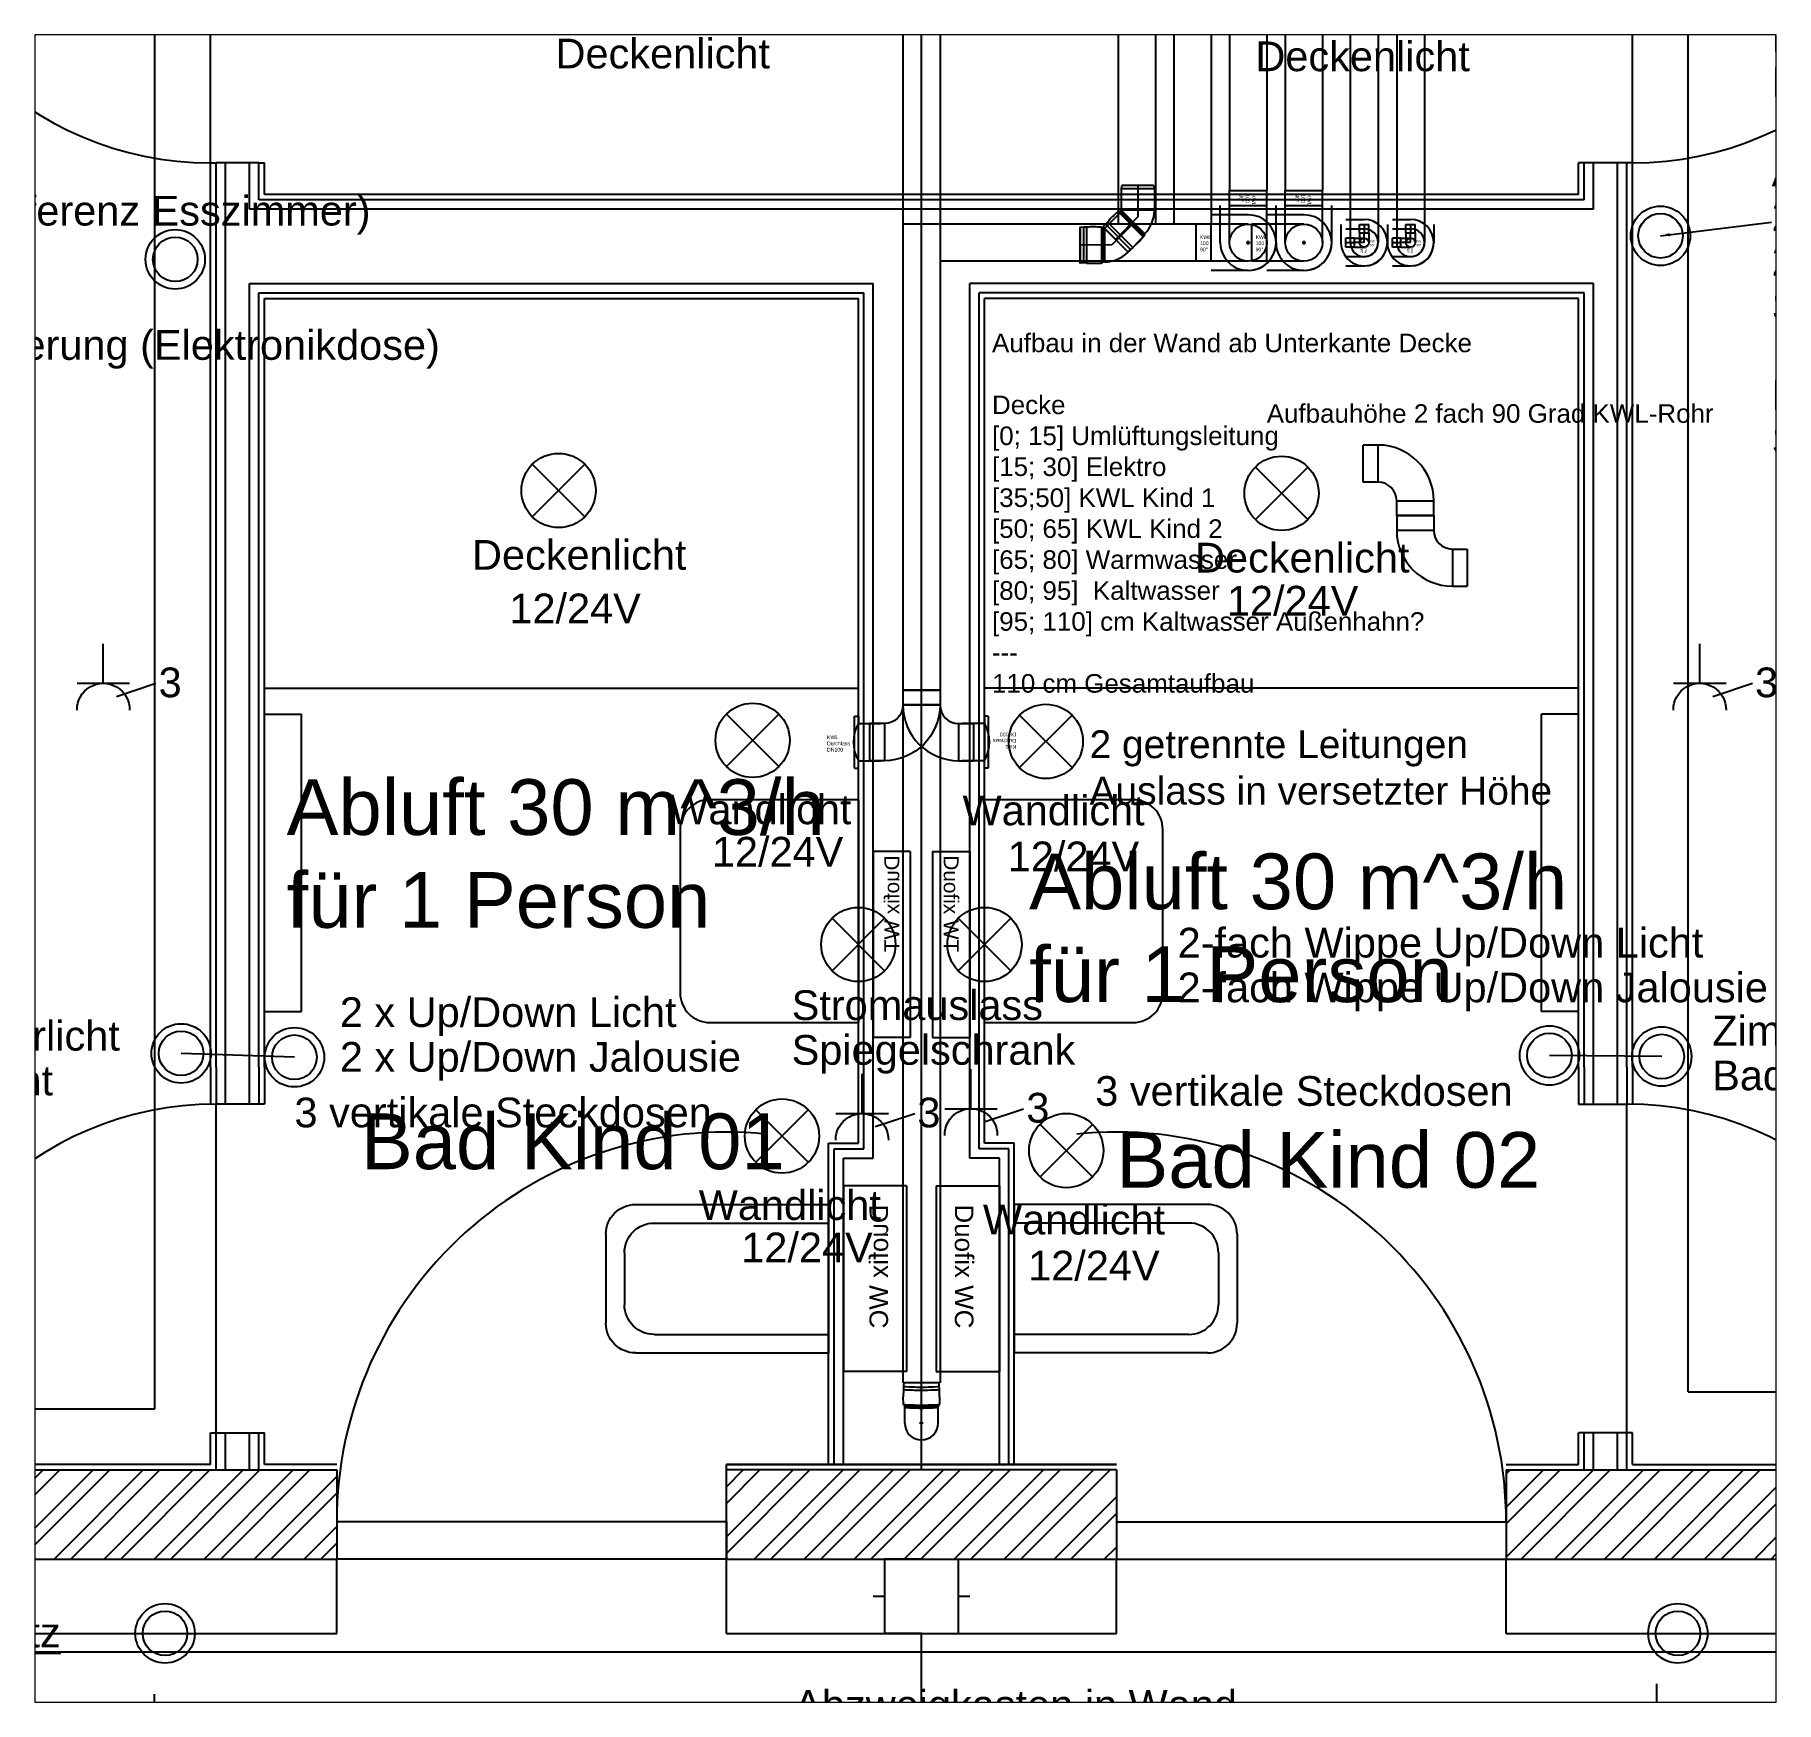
# Paper-space layout 'Ausdruck - Detail Kinderbäder' of a CAD drawing. Extents: x 75 to 231, y 28 to 177.
# The model-space entities are those that its viewports show. They can reach past a viewport. Long polylines and large blocks are cut down to what shows.
import ezdxf

# ---------------------------------------------------------------- set-up
doc = ezdxf.new("R2010")
doc.units = 0
doc.header["$LTSCALE"] = 2
for name, pattern in [('CENTER', [50.8, 31.75, -6.35, 6.35, -6.35]), ('CENTERX2', [101.6, 63.5, -12.7, 12.7, -12.7]), ('PHANTOM', [63.5, 31.75, -6.35, 6.35, -6.35, 6.35, -6.35]), ('PHL_THICK', [0])]:
    doc.linetypes.add(name, pattern=pattern)
doc.layers.get('0').update_dxf_attribs({"lineweight": 25})
for name, color, linetype, lineweight in [('Hilfslinien', 7, 'Continuous', 25), ('Information', 7, 'Continuous', 25), ('Konstruktionslinien', 4, 'Continuous', 25), ('Rohbau ... Fassdendämmung', 6, 'Continuous', 25), ('TGA ... Dämmung', 6, 'Continuous', 25), ('TGA ... Elektroinstallation', 30, 'PHANTOM', 25), ('TGA ... Elektroinstallation ... Beschreibung', 30, 'Continuous', 25), ('TGA ... Elektroinstallation ... Geräte', 30, 'Continuous', 25), ('TGA ... Elektroinstallation ... Kabel', 30, 'Continuous', 25), ('TGA ... Frischwasser', 5, 'Continuous', 25), ('TGA ... Frischwasser ... Frischwasser warm', 1, 'Continuous', 25), ('TGA ... KWL ... Abluft', 1, 'CENTERX2', 25), ('TGA ... Sanitärobjekte', 4, 'Continuous', 25)]:
    doc.layers.add(name, color=color, linetype=linetype, lineweight=lineweight)
for name, color, linetype, lineweight, true_color in [('Information ... Raumbezeichnung', 20, 'Continuous', 25, 0xff5500), ('Möbilierung ... Möbel', 16, 'Continuous', 25, 0x800000), ('Möbilierung ... Türen', 16, 'Continuous', 25, 0x800000), ('Rohbau ... Fenster', 151, 'Continuous', 25, 0x41c3ff), ('Rohbau ... Holhwand', 136, 'Continuous', 25, 0x008080), ('Rohbau ... Innenputz', 216, 'Continuous', 25, 0x800080), ('Rohbau ... Mauerwerk', 12, 'Continuous', 25, 0xc40000), ('TGA ... Abwasser', 206, 'Continuous', 25, 0x55007f), ('TGA ... KWL', 160, 'Continuous', 25, 0x0055ff), ('TGA ... KWL ... Zuluft', 160, 'CENTER', 25, 0x0055ff)]:
    doc.layers.add(name, color=color, linetype=linetype, lineweight=lineweight, true_color=true_color)
doc.layers.add('TGA ... Montageraum', color=2, linetype='Continuous', lineweight=25, plot=False)
doc.styles.add('QCADDimTextStyle', font='')
doc.styles.add('textstyle3', font='')
doc.styles.get('QCADDimTextStyle').set_extended_font_data('C059')
doc.styles.get('textstyle3').set_extended_font_data('Liberation Sans')
doc.dimstyles.new('QCADDimStyle', dxfattribs={"dimtxt": 5, "dimasz": 2.5, "dimexe": 1.25, "dimexo": 0.625, "dimtad": 1, "dimtoh": 1, "dimdec": 4, "dimdsep": 46, "dimtxsty": 'QCADDimTextStyle', "dimcen": 0.09, "dimclrt": 1, "dimadec": 0, "dimazin": 2, "dimtfac": 1, "dimtdec": 4, "dimtofl": 0, "dimtmove": 2, "dimatfit": 3, "dimfxl": 1, "dimtolj": 1, "dimtzin": 0, "dimarcsym": 0})

# ---------------------------------------------------------------- blocks, each defined once
blk = doc.blocks.new('WC-Schüssel')
for p, q in [((-52, 20), (0, 20)), ((0, -20), (0, 20)), ((-47, 15), (0, 15)), ((-60, -12), (-60, 12)), ((-55, -7), (-55, 7)), ((-47, -15), (0, -15)), ((-52, -20), (0, -20))]:
    blk.add_line(p, q)
for centre, start, end in [((-52, 12), 90, 180), ((-47, 7), 90, 180), ((-47, -7), 180, 270), ((-52, -12), 180, 270)]:
    blk.add_arc(centre, 8, start, end)
blk = doc.blocks.new('KWL-Tellerventil 100')
at = {"layer": 'TGA ... KWL'}
for p, q in [((-1, 0), (-1, 14)), ((-1, 14), (0, 14)), ((0, 14), (0, 12)), ((0, 12), (6, 12)), ((0, 2), (0, 12)), ((-1, 0), (0, 0)), ((0, 2), (6, 2)), ((0, 0), (0, 2))]:
    blk.add_line(p, q, dxfattribs=at)
blk.add_arc((8.66, 7), 10, 150, 210, dxfattribs=at)
at = {"layer": 'TGA ... KWL', "insert": (-8.45, 8.8), "char_height": 1, "attachment_point": 1, "style": 'textstyle3'}
blk.add_mtext('KWL\\PDurchlass\\PDN100', dxfattribs=at)
blk = doc.blocks.new('Duofix WC Element')
at = {"layer": 'TGA ... Sanitärobjekte'}
for p, q in [((-25, 17), (25, 17)), ((-25, 0), (-25, 17)), ((25, 0), (25, 17)), ((-25, 0), (25, 0))]:
    blk.add_line(p, q, dxfattribs=at)
at = {"layer": 'TGA ... Sanitärobjekte', "insert": (-20, 10), "char_height": 7.5, "attachment_point": 1, "style": 'textstyle3'}
blk.add_mtext('\\H5;Duofix WC', dxfattribs=at)
blk = doc.blocks.new('Duofix Waschtisch Element')
at = {"layer": 'TGA ... Sanitärobjekte'}
for p, q in [((-25, 10), (25, 10)), ((-25, 0), (-25, 10)), ((25, 0), (25, 10)), ((-25, 0), (25, 0))]:
    blk.add_line(p, q, dxfattribs=at)
at = {"layer": 'TGA ... Sanitärobjekte', "insert": (-24, 7), "char_height": 7.5, "attachment_point": 1, "style": 'textstyle3'}
blk.add_mtext('\\H4;Duofix WT', dxfattribs=at)
blk = doc.blocks.new('KWL-Bogen-90-100')
at = {"layer": 'TGA ... KWL'}
for p, q in [((15, 9), (15, 19)), ((19, 19), (15, 19)), ((19, 9), (19, 19)), ((19, 9), (15, 9)), ((10, 4), (0, 4)), ((0, 4), (0, 0)), ((10, 0), (0, 0)), ((10, 4), (10, 0))]:
    blk.add_line(p, q, dxfattribs=at)
for radius in [15, 5]:
    blk.add_arc((15, 4), radius, 90, 180, dxfattribs=at)
blk = doc.blocks.new('Schmutzwasser-DN90-Bogen Projektion')
at = {"layer": 'Konstruktionslinien'}
for p, q in [((4.18, 0), (5.18, 0)), ((4.68, -0.5), (4.68, 0.5))]:
    blk.add_line(p, q, dxfattribs=at)
at = {"layer": 'TGA ... Abwasser', "linetype": 'PHL_THICK'}
for p, q in [((9.32, 4.5), (9.77, 4.81)), ((9.77, 4.81), (9.78, 4.82)), ((9.78, 4.82), (9.79, 4.82)), ((9.78, 4.82), (9.78, 4.82)), ((9.78, 4.82), (9.78, 4.82)), ((9.79, 4.82), (9.8, 4.82)), ((9.79, 4.82), (9.79, 4.82)), ((9.79, 4.82), (9.79, 4.82)), ((9.8, 4.82), (10.47, 4.86)), ((9.8, 4.82), (9.8, 4.82)), ((10.47, 4.86), (11.14, 4.89)), ((11.14, 4.89), (11.81, 4.9)), ((12.48, 4.89), (11.81, 4.9)), ((13.14, 4.87), (12.48, 4.89)), ((13.81, 4.84), (13.14, 4.87)), ((14.64, 4.81), (13.82, 4.84)), ((15.57, 4.76), (14.64, 4.81)), ((4.68, 4.5), (9.32, 4.5)), ((4.68, -4.5), (9.32, -4.5)), ((9.77, -4.81), (9.32, -4.5)), ((9.78, -4.82), (9.77, -4.81)), ((9.78, -4.82), (9.78, -4.82)), ((9.78, -4.82), (9.78, -4.82)), ((9.79, -4.82), (9.78, -4.82)), ((9.79, -4.82), (9.79, -4.82)), ((9.79, -4.82), (9.79, -4.82)), ((9.8, -4.82), (9.79, -4.82)), ((9.8, -4.82), (9.8, -4.82)), ((10.47, -4.86), (9.8, -4.82)), ((11.14, -4.89), (10.47, -4.86)), ((11.81, -4.9), (11.14, -4.89)), ((11.81, -4.9), (12.48, -4.89)), ((12.48, -4.89), (13.14, -4.87)), ((13.14, -4.87), (13.81, -4.84)), ((13.82, -4.84), (14.64, -4.81)), ((14.64, -4.81), (15.57, -4.76))]:
    blk.add_line(p, q, dxfattribs=at)
at = {"layer": 'TGA ... Abwasser'}
blk.add_line((15.57, -4.76), (15.57, 4.76), dxfattribs=at)
at = {"layer": 'TGA ... Abwasser', "linetype": 'PHL_THICK'}
blk.add_arc((4.68, 0), 4.5, 90, 270, dxfattribs=at)
for centre, major_axis, start_param, end_param in [((9.78, 0), (0, 4.82), 0.025211, 3.116344), ((9.8, 0), (0, 4.82), 0.003008, 3.138585), ((13.82, 0), (0, 4.84), 6.281275, 9.426688), ((14.64, 0), (0, 4.81), 6.261351, 9.446611), ((14.64, 0), (0, 4.81), 6.280893, 9.42707), ((8.98, 0), (0, 4.5), 0, 3.141607), ((9.32, 0), (0, 4.5), 0.030232, 3.111361)]:
    blk.add_ellipse(centre, major_axis=major_axis, ratio=0.043619, start_param=start_param, end_param=end_param, dxfattribs=at)
blk = doc.blocks.new('Schmutzwasser-DN90-Bogen 45°')
at = {"layer": 'TGA ... Abwasser', "linetype": 'PHL_THICK'}
for p, q in [((5.81, 15.8), (6.42, 16.36)), ((12.66, 8.95), (5.81, 15.8)), ((6.42, 16.36), (7.12, 16.98)), ((13.22, 9.56), (6.42, 16.36)), ((13.84, 10.26), (7.12, 16.98)), ((13.84, 10.33), (7.19, 16.98)), ((2.64, 12.14), (2.88, 12.38)), ((9, 5.77), (2.64, 12.14)), ((2.87, 12.38), (2.97, 12.93)), ((9.24, 6.01), (2.87, 12.38)), ((9.79, 6.11), (2.97, 12.93)), ((9.81, 6.13), (2.99, 12.95)), ((12.66, 8.95), (13.22, 9.56)), ((13.22, 9.56), (13.84, 10.26)), ((0, 5.77), (9, 5.77)), ((0, 0), (0, 5.77)), ((9, 5.77), (9.24, 6.02)), ((9, 0), (9, 5.77)), ((9.24, 6.02), (9.79, 6.11)), ((0.22, -0.86), (0, 0)), ((0, 0), (9, 0)), ((8.78, -0.86), (9, 0)), ((0.22, -0.86), (8.78, -0.86))]:
    blk.add_line(p, q, dxfattribs=at)
at = {"layer": 'TGA ... Abwasser', "linetype": 'CENTER'}
for p, q in [((4.5, 7.54), (10.51, 13.65)), ((4.5, -0.86), (4.5, 7.54))]:
    blk.add_line(p, q, dxfattribs=at)
at = {"layer": 'TGA ... Abwasser', "linetype": 'PHL_THICK'}
for centre, radius, start, end in [((26.73, -7.74), 31.49, 131.6131, 138.9342), ((7.15, 16.95), 0.05, 44.9997, 132.0001), ((9, 5.77), 9, 135, 180), ((3.02, 12.91), 0.05, 138.9341, 164.9997), ((13.81, 10.29), 0.05, 317.9997, 45.0004), ((9.77, 6.16), 0.05, 284.9999, 311.0659), ((-10.88, 29.87), 31.49, 311.0658, 318.3869)]:
    blk.add_arc(centre, radius, start, end, dxfattribs=at)
blk = doc.blocks.new('KWL-Bogen-90-100-Projektion')
at = {"layer": 'Konstruktionslinien'}
for p, q in [((13.5, 5), (14.5, 5)), ((14, 4.5), (14, 5.5))]:
    blk.add_line(p, q, dxfattribs=at)
at = {"layer": 'TGA ... KWL'}
for p, q in [((0, 0), (0, 10)), ((4, 10), (0, 10)), ((4, 0), (4, 10)), ((14, 10), (4, 10)), ((4, 0), (0, 0)), ((14, 0), (4, 0))]:
    blk.add_line(p, q, dxfattribs=at)
blk.add_circle((14, 5), 5, dxfattribs=at)
at = {"layer": 'TGA ... Montageraum'}
for p, q in [((14, 12.5), (4, 12.5)), ((14, -2.5), (4, -2.5))]:
    blk.add_line(p, q, dxfattribs=at)
blk.add_arc((14, 5), 7.5, 270, 90, dxfattribs=at)
at = {"layer": 'TGA ... KWL', "insert": (1, 7), "char_height": 1, "attachment_point": 1, "style": 'textstyle3'}
blk.add_mtext('KWL\\P100\\P90%%d', dxfattribs=at)
blk = doc.blocks.new('Frischwasser-Bogen 90 Projektion')
at = {"layer": 'Konstruktionslinien'}
for p in [(0, 6.25), (4.9, 6.25)]:
    blk.add_line(p, (2.3, 6.25), dxfattribs=at)
at = {"layer": 'TGA ... Dämmung'}
for p, q in [((0, 10), (4.9, 10)), ((0, 2.5), (4.9, 2.5))]:
    blk.add_line(p, q, dxfattribs=at)
blk.add_arc((4.9, 6.25), 3.75, 270, 90, dxfattribs=at)
at = {"layer": 'TGA ... Frischwasser'}
for p, q in [((0, 5), (0, 7.5)), ((2.3, 7.5), (0, 7.5)), ((2.3, 5), (0, 5)), ((2.3, 7.5), (4.9, 7.5)), ((2.3, 5), (2.3, 7.5)), ((2.3, 5), (4.9, 5))]:
    blk.add_line(p, q, dxfattribs=at)
blk.add_circle((4.9, 6.25), 1.25, dxfattribs=at)
at = {"layer": 'TGA ... Montageraum'}
for p, q in [((0, 12.5), (4.9, 12.5)), ((0, 0), (4.9, 0))]:
    blk.add_line(p, q, dxfattribs=at)
blk.add_arc((4.9, 6.25), 6.25, 270, 90, dxfattribs=at)
at = {"layer": 'TGA ... Frischwasser', "insert": (6.46, 6.89), "char_height": 2, "attachment_point": 1, "style": 'textstyle3'}
blk.add_mtext('\\H0.6;FW\\P90%%d', dxfattribs=at)
blk = doc.blocks.new('EL-Steckdose-3fach')
at = {"layer": 'TGA ... Elektroinstallation ... Geräte', "flags": 128}
for points in [[(10.63, -14.17), (10.63, -3.54)], [(3.54, -14.17), (17.72, -14.17)], [(14.17, -17.72), (24.8, -14.17)]]:
    blk.add_lwpolyline(points, dxfattribs=at)
blk.add_lwpolyline([(3.54, -21.36, -1.015053), (17.72, -21.37)], format="xyb", dxfattribs=at)
at = {"layer": 'TGA ... Elektroinstallation ... Geräte', "insert": (25.53, -9.91), "char_height": 8, "attachment_point": 1, "line_spacing_factor": 0.903614, "style": 'textstyle3'}
blk.add_mtext('3', dxfattribs=at)
blk = doc.blocks.new('EL-Taster')
at = {"layer": 'TGA ... Elektroinstallation ... Geräte'}
for radius in [8, 6]:
    blk.add_circle((0, 0), radius, dxfattribs=at)
blk = doc.blocks.new('EL-Licht')
at = {"layer": 'TGA ... Elektroinstallation'}
for p, q in [((7.07, -7.07), (-7.07, 7.07)), ((-7.07, -7.07), (7.07, 7.07))]:
    blk.add_line(p, q, dxfattribs=at)
blk.add_circle((0, 0), 10, dxfattribs=at)
blk = doc.blocks.new('EL-Licht-Decke')
at = {"layer": 'TGA ... Elektroinstallation ... Geräte'}
blk.add_blockref('EL-Licht', (0, 0), dxfattribs=at)
at = {"layer": 'TGA ... Elektroinstallation ... Beschreibung', "insert": (-23.31, -13.33), "char_height": 8, "attachment_point": 1, "line_spacing_factor": 0.903614, "style": 'textstyle3'}
blk.add_mtext('Deckenlicht', dxfattribs=at)
blk = doc.blocks.new('EL-Licht-Wand')
at = {"layer": 'TGA ... Elektroinstallation ... Beschreibung'}
blk.add_blockref('EL-Licht', (0, 0), dxfattribs=at)
at = {"layer": 'TGA ... Elektroinstallation ... Beschreibung', "insert": (-22.44, -14.59), "char_height": 8, "attachment_point": 1, "line_spacing_factor": 0.903614, "style": 'textstyle3'}
blk.add_mtext('Wandlicht', dxfattribs=at)
blk = doc.blocks.new('EL-Steckdose-1fach')
at = {"layer": 'TGA ... Elektroinstallation ... Geräte', "flags": 128}
for points in [[(10.63, -14.17), (10.63, -3.54)], [(3.54, -14.17), (17.72, -14.17)], [(14.17, -17.72), (24.8, -14.17)]]:
    blk.add_lwpolyline(points, dxfattribs=at)
blk.add_lwpolyline([(3.54, -21.36, -1.015053), (17.72, -21.37)], format="xyb", dxfattribs=at)
at = {"layer": 'TGA ... Elektroinstallation ... Geräte', "insert": (25.45, -10.07), "char_height": 8, "attachment_point": 1, "line_spacing_factor": 0.903614, "style": 'textstyle3'}
blk.add_mtext('1', dxfattribs=at)
blk = doc.blocks.new('EL-Abzweigdose')
at = {"layer": 'TGA ... Elektroinstallation ... Geräte'}
for p, q in [((0, 10), (-10, 10)), ((-10, 10), (-10, -10)), ((0, 10), (10, 10)), ((10, -10), (10, 10)), ((-13, 0), (-10, 0)), ((10, 0), (13, 0)), ((0, -10), (-10, -10)), ((0, -10), (10, -10)), ((0, -13), (0, -10))]:
    blk.add_line(p, q, dxfattribs=at)
blk = doc.blocks.new('Waschbecken 60x48')
for p, q in [((40, 30), (0, 30)), ((0, -30), (0, 30)), ((48, -22), (48, 22)), ((0, -30), (40, -30))]:
    blk.add_line(p, q)
for centre, start, end in [((40, 22), 0, 90), ((40, -22), 270, 0)]:
    blk.add_arc(centre, 8, start, end)

msp = doc.modelspace()

# ---------------------------------------------------------------- hatches: boundary and pattern name
at = {"layer": 'Rohbau ... Mauerwerk', "transparency": 33554687}
h = msp.add_hatch(dxfattribs=at)
h.set_pattern_fill('ANSI32', color=256, style=0, pattern_type=0)
h.paths.add_polyline_path([(1, -2976), (93.5, -2976), (93.5, -3000), (1, -3000)], flags=0)
h = msp.add_hatch(dxfattribs=at)
h.set_pattern_fill('ANSI32', color=256, style=0, pattern_type=0)
h.paths.add_polyline_path([(303.5, -2976), (303.5, -3000), (198.5, -3000), (198.5, -2976)], flags=0)
h = msp.add_hatch(dxfattribs=at)
h.set_pattern_fill('ANSI32', color=256, style=0, pattern_type=0)
h.paths.add_polyline_path([(408.5, -2976), (501, -2976), (501, -3000), (408.5, -3000)], flags=0)

# ---------------------------------------------------------------- linework, layer by layer
at = {"layer": 'Hilfslinien'}
msp.add_line((251, -2976), (251, -2392.5), dxfattribs=at)
at = {"layer": 'Möbilierung ... Möbel'}
for p, q in [((74, -2772.5), (84, -2772.5)), ((84, -2852.5), (84, -2772.5)), ((428, -2772.5), (418, -2772.5)), ((418, -2852.5), (418, -2772.5)), ((74, -2852.5), (84, -2852.5)), ((428, -2852.5), (418, -2852.5))]:
    msp.add_line(p, q, dxfattribs=at)
at = {"layer": 'Möbilierung ... Türen'}
for p, q in [((59.5, -2624), (59.5, -2535.5)), ((442.5, -2624), (442.5, -2535.5)), ((61, -2966), (61, -2877.5)), ((441, -2966), (441, -2877.5))]:
    msp.add_line(p, q, dxfattribs=at)
for centre, start, end in [((59.5, -2535.5), 180, 270), ((442.5, -2535.5), 270, 0), ((61, -2966), 90, 180), ((441, -2966), 0, 90)]:
    msp.add_arc(centre, 88.5, start, end, dxfattribs=at)
at = {"layer": 'Rohbau ... Fassdendämmung'}
for p, q in [((93.5, -3020), (93.5, -3000)), ((198.5, -3020), (198.5, -3000)), ((303.5, -3020), (303.5, -3000)), ((408.5, -3020), (408.5, -3000)), ((1, -3020), (93.5, -3020)), ((198.5, -3020), (303.5, -3020)), ((408.5, -3020), (501, -3020))]:
    msp.add_line(p, q, dxfattribs=at)
at = {"layer": 'Rohbau ... Fenster'}
for p, q in [((93.5, -2990), (93.5, -3000)), ((198.5, -2990), (93.5, -2990)), ((198.5, -2990), (198.5, -3000)), ((303.5, -2990), (303.5, -3000)), ((303.5, -2990), (408.5, -2990)), ((408.5, -2990), (408.5, -3000)), ((198.5, -3000), (93.5, -3000)), ((303.5, -3000), (408.5, -3000))]:
    msp.add_line(p, q, dxfattribs=at)
for centre, start, end in [((198.5, -2990), 84.1634, 180), ((303.5, -2990), 0, 95.8366)]:
    msp.add_arc(centre, 105, start, end, dxfattribs=at)
at = {"layer": 'Rohbau ... Holhwand'}
for p, q in [((61, -2867.5), (61, -2624)), ((72.5, -2624), (61, -2624)), ((63.5, -2877.5), (63.5, -2624)), ((70, -2636.5), (70, -2624)), ((72.5, -2634), (72.5, -2624)), ((429.5, -2634), (429.5, -2624)), ((441, -2624), (429.5, -2624)), ((432, -2636.5), (432, -2624)), ((438.5, -2877.5), (438.5, -2624)), ((441, -2867.5), (441, -2624)), ((429.5, -2634), (72.5, -2634)), ((432, -2636.5), (70, -2636.5)), ((70, -2656.5), (238, -2656.5)), ((70, -2877.5), (70, -2656.5)), ((72.5, -2867.5), (72.5, -2659)), ((72.5, -2659), (235.5, -2659)), ((235.5, -2889.5), (235.5, -2659)), ((238, -2892), (238, -2656.5)), ((264, -2892), (264, -2656.5)), ((432, -2656.5), (264, -2656.5)), ((266.5, -2889.5), (266.5, -2659)), ((429.5, -2659), (266.5, -2659)), ((429.5, -2867.5), (429.5, -2659)), ((432, -2877.5), (432, -2656.5)), ((61, -2867.5), (61, -2877.5)), ((72.5, -2867.5), (72.5, -2877.5)), ((429.5, -2867.5), (429.5, -2877.5)), ((441, -2867.5), (441, -2877.5)), ((72.5, -2877.5), (61, -2877.5)), ((429.5, -2877.5), (441, -2877.5)), ((227.5, -2974.5), (227.5, -2889.5)), ((227.5, -2889.5), (235.5, -2889.5)), ((230, -2974.5), (230, -2892)), ((230, -2892), (238, -2892)), ((272, -2892), (264, -2892)), ((274.5, -2889.5), (266.5, -2889.5)), ((272, -2974.5), (272, -2892)), ((274.5, -2974.5), (274.5, -2889.5)), ((61, -2966), (72.5, -2966)), ((61, -2976), (61, -2966)), ((63.5, -2976), (63.5, -2966)), ((70, -2976), (70, -2966)), ((72.5, -2976), (72.5, -2966)), ((441, -2966), (429.5, -2966)), ((429.5, -2976), (429.5, -2966)), ((432, -2976), (432, -2966)), ((438.5, -2976), (438.5, -2966)), ((441, -2976), (441, -2966))]:
    msp.add_line(p, q, dxfattribs=at)
at = {"layer": 'Rohbau ... Innenputz'}
for p, q in [((59.5, -2867.5), (59.5, -2624)), ((59.5, -2624), (61, -2624)), ((72.5, -2624), (74, -2624)), ((74, -2632.5), (74, -2624)), ((429.5, -2624), (428, -2624)), ((428, -2632.5), (428, -2624)), ((442.5, -2624), (441, -2624)), ((442.5, -2867.5), (442.5, -2624)), ((428, -2632.5), (74, -2632.5)), ((74, -2867.5), (74, -2660.5)), ((74, -2660.5), (234, -2660.5)), ((234, -2888), (234, -2660.5)), ((268, -2888), (268, -2660.5)), ((428, -2660.5), (268, -2660.5)), ((428, -2867.5), (428, -2660.5)), ((59.5, -2867.5), (59.5, -2877.5)), ((74, -2867.5), (74, -2877.5)), ((428, -2867.5), (428, -2877.5)), ((442.5, -2867.5), (442.5, -2877.5)), ((70.5, -2877.5), (69, -2877.5)), ((74, -2877.5), (72.5, -2877.5)), ((428, -2877.5), (429.5, -2877.5)), ((431.5, -2877.5), (433, -2877.5)), ((226, -2974.5), (226, -2888)), ((226, -2888), (234, -2888)), ((276, -2888), (268, -2888)), ((276, -2974.5), (276, -2888)), ((59.5, -2974.5), (59.5, -2966)), ((59.5, -2966), (61, -2966)), ((72.5, -2966), (74, -2966)), ((74, -2974.5), (74, -2966)), ((429.5, -2966), (428, -2966)), ((428, -2974.5), (428, -2966)), ((442.5, -2966), (441, -2966)), ((442.5, -2974.5), (442.5, -2966)), ((59.5, -2974.5), (1, -2974.5)), ((93.5, -2974.5), (74, -2974.5)), ((198.5, -2974.5), (303.5, -2974.5)), ((303.5, -2974.5), (198.5, -2974.5)), ((198.5, -2976), (198.5, -2974.5)), ((408.5, -2974.5), (428, -2974.5)), ((442.5, -2974.5), (501, -2974.5))]:
    msp.add_line(p, q, dxfattribs=at)
at = {"layer": 'Rohbau ... Mauerwerk'}
for p, q in [((1, -2976), (93.5, -2976)), ((93.5, -2976), (93.5, -3000)), ((198.5, -3000), (198.5, -2976)), ((303.5, -2976), (198.5, -2976)), ((303.5, -2976), (303.5, -3000)), ((408.5, -2976), (501, -2976)), ((408.5, -2976), (408.5, -3000)), ((1, -3000), (93.5, -3000)), ((198.5, -3000), (303.5, -3000)), ((408.5, -3000), (501, -3000))]:
    msp.add_line(p, q, dxfattribs=at)
at = {"layer": 'TGA ... Abwasser'}
for p, q in [((246, -2048), (246, -2952.52)), ((256, -2048), (256, -2952.52)), ((304, -2481.23), (304, -2640.5)), ((314, -2481.23), (314, -2640.5))]:
    msp.add_line(p, q, dxfattribs=at)
at = {"layer": 'TGA ... Elektroinstallation'}
for p, q in [((319, -2371.7), (319, -2640.5)), ((329, -2371.7), (329, -2640.5))]:
    msp.add_line(p, q, dxfattribs=at)
at = {"layer": 'TGA ... Elektroinstallation ... Beschreibung'}
for p, q in [((44.5, -2959.5), (44.5, -2538.5)), ((-371.5, -2959.5), (44.5, -2959.5))]:
    msp.add_line(p, q, dxfattribs=at)
at = {"layer": 'TGA ... Elektroinstallation ... Geräte'}
for p, q in [((457.5, -2955), (457.5, -2538.5)), ((457.5, -2955), (873.5, -2955)), ((6, -3025), (496, -3025))]:
    msp.add_line(p, q, dxfattribs=at)
at = {"layer": 'TGA ... Elektroinstallation ... Kabel'}
for p, q in [((82.11, -2864.86), (51.59, -2863.82)), ((450.4, -2864.67), (420.16, -2864.38)), ((251, -3175), (251, -3020))]:
    msp.add_line(p, q, dxfattribs=at)
at = {"layer": 'TGA ... Frischwasser'}
for p, q in [((379, -2330.79), (379, -2640.6)), ((386.5, -2462), (386.5, -2640.6))]:
    msp.add_line(p, q, dxfattribs=at)
at = {"layer": 'TGA ... Frischwasser ... Frischwasser warm'}
for p, q in [((366.5, -2343.29), (366.5, -2640.5)), ((374, -2343.29), (374, -2640.6))]:
    msp.add_line(p, q, dxfattribs=at)
at = {"layer": 'TGA ... KWL ... Abluft'}
for p, q in [((334, -2427.33), (334, -2631.5)), ((344, -2427.33), (344, -2631.5)), ((349, -2450.41), (349, -2631.5)), ((359, -2450.41), (359, -2631.5)), ((246, -2640.5), (246, -2766)), ((325, -2640.5), (246, -2640.5)), ((256, -2650.5), (256, -2766)), ((325, -2650.5), (256, -2650.5))]:
    msp.add_line(p, q, dxfattribs=at)
at = {"layer": 'TGA ... Sanitärobjekte'}
for p, q in [((74, -2765.5), (234, -2765.5)), ((428, -2765.5), (268, -2765.5))]:
    msp.add_line(p, q, dxfattribs=at)

# ---------------------------------------------------------------- block references
at = {"layer": 'Rohbau ... Holhwand', "yscale": -1, "rotation": 270}
msp.add_blockref('Duofix Waschtisch Element', (248, -2834.5), dxfattribs=at)
at = {"layer": 'Rohbau ... Holhwand'}
for name, p, rotation in [('Duofix Waschtisch Element', (254, -2834.5), 270), ('Schmutzwasser-DN90-Bogen Projektion', (251, -2968.1), 90)]:
    msp.add_blockref(name, p, dxfattribs=dict(at, rotation=rotation))
at = {"layer": 'TGA ... Abwasser'}
for p, rotation in [((313.75, -2631), 180), ((310.76, -2643.95), 135)]:
    msp.add_blockref('Schmutzwasser-DN90-Bogen 45°', p, dxfattribs=dict(at, rotation=rotation))
at = {"layer": 'TGA ... Elektroinstallation'}
for p in [(450.06, -2643.66), (50, -2650), (51.59, -2863.82), (420.16, -2864.38), (82.11, -2864.86), (450.4, -2864.67), (47.25, -3020), (454.75, -3020)]:
    msp.add_blockref('EL-Taster', p, dxfattribs=at)
at = {"layer": 'TGA ... Elektroinstallation ... Beschreibung'}
for name, p in [('EL-Licht-Wand', (205.52, -2779.52)), ('EL-Licht-Wand', (284.5, -2779.81)), ('EL-Licht', (234, -2834.5)), ('EL-Licht', (268, -2834.5)), ('EL-Licht-Wand', (213.44, -2886.08)), ('EL-Licht-Wand', (290, -2890)), ('EL-Steckdose-1fach', (438.48, -3030.04)), ('EL-Steckdose-1fach', (33.8, -3032.81))]:
    msp.add_blockref(name, p, dxfattribs=at)
at = {"layer": 'TGA ... Elektroinstallation ... Beschreibung', "rotation": 180}
msp.add_blockref('Waschbecken 60x48', (234, -2825.5), dxfattribs=at)
at = {"layer": 'TGA ... Elektroinstallation ... Geräte'}
for name, p in [('EL-Licht-Decke', (175.75, -2577.25)), ('EL-Licht-Decke', (364.25, -2578)), ('EL-Licht-Decke', (153.25, -2712.25)), ('EL-Licht-Decke', (348, -2713)), ('EL-Steckdose-3fach', (20, -2750)), ('EL-Steckdose-3fach', (450, -2750)), ('EL-Steckdose-3fach', (224.37, -2865.83)), ('EL-Steckdose-3fach', (253.71, -2864.54)), ('EL-Abzweigdose', (251, -3010))]:
    msp.add_blockref(name, p, dxfattribs=at)
at = {"layer": 'TGA ... Frischwasser', "rotation": 270}
for p in [(364, -2640.6), (376.5, -2640.6)]:
    msp.add_blockref('Frischwasser-Bogen 90 Projektion', p, dxfattribs=at)
at = {"layer": 'TGA ... Frischwasser'}
for p in [(365.35, -2651.75), (377.85, -2651.75)]:
    msp.add_blockref('Frischwasser-Bogen 90 Projektion', p, dxfattribs=at)
at = {"layer": 'TGA ... KWL'}
for name, p, rotation in [('KWL-Bogen-90-100', (370, -2700), 270), ('KWL-Bogen-90-100', (398, -2738), 90), ('KWL-Bogen-90-100', (265, -2785), 90), ('KWL-Tellerventil 100', (234, -2787), 360), ('KWL-Tellerventil 100', (268, -2773), 180)]:
    msp.add_blockref(name, p, dxfattribs=dict(at, rotation=rotation))
at = {"layer": 'TGA ... KWL', "yscale": -1, "rotation": 90}
msp.add_blockref('KWL-Bogen-90-100', (237, -2785), dxfattribs=at)
at = {"layer": 'TGA ... KWL ... Zuluft', "rotation": 270}
for p in [(334, -2631.5), (349, -2631.5)]:
    msp.add_blockref('KWL-Bogen-90-100-Projektion', p, dxfattribs=at)
at = {"layer": 'TGA ... KWL ... Zuluft'}
for p in [(325, -2650.5), (340, -2650.5)]:
    msp.add_blockref('KWL-Bogen-90-100-Projektion', p, dxfattribs=at)
at = {"layer": 'TGA ... Sanitärobjekte'}
msp.add_blockref('Waschbecken 60x48', (268, -2825.5), dxfattribs=at)
at = {"layer": 'TGA ... Sanitärobjekte', "yscale": -1, "rotation": 270}
msp.add_blockref('Duofix WC Element', (247, -2924.5), dxfattribs=at)
at = {"layer": 'TGA ... Sanitärobjekte'}
for name, p, rotation in [('Duofix WC Element', (255, -2924.5), 270), ('WC-Schüssel', (276, -2924.5), 180)]:
    msp.add_blockref(name, p, dxfattribs=dict(at, rotation=rotation))
at = {"layer": 'TGA ... Sanitärobjekte', "yscale": -1}
msp.add_blockref('WC-Schüssel', (226, -2924.5), dxfattribs=at)

# ---------------------------------------------------------------- texts
at = {"layer": 'Information', "insert": (270, -2670), "char_height": 5, "attachment_point": 1, "style": 'textstyle3'}
msp.add_mtext('Aufbau in der Wand ab Unterkante Decke\\P\\PDecke\\P[0; 15] Umlüftungsleitung\\P[15; 30] Elektro\\P[35;50] KWL Kind 1\\P[50; 65] KWL Kind 2\\P[65; 80] Warmwasser\\P[80; 95]  Kaltwasser\\P[95; 110] cm Kaltwasser Außenhahn?\\P---\\P110 cm Gesamtaufbau', dxfattribs=at)
at = {"layer": 'Information ... Raumbezeichnung', "char_height": 15, "attachment_point": 1, "style": 'textstyle3'}
for s, insert in [('Bad Kind 01', (100, -2880)), ('Bad Kind 02', (303.5, -2885))]:
    msp.add_mtext(s, dxfattribs=dict(at, insert=insert))
at = {"layer": 'TGA ... Elektroinstallation ... Beschreibung', "char_height": 8, "attachment_point": 1, "line_spacing_factor": 0.903614, "style": 'textstyle3'}
for s, insert in [('Raumkontrollbereich (Referenz Esszimmer)\\P\\PSichtebene\\PEltako OnWall Tablethalterung (Elektronikdose)\\PHA Voice Preview\\P\\PAuf Handebene\\P2 x Up/Down Licht\\P2 x Up/Down Jalousie\\PSteckdose\\P\\PBodenebene\\PSteckdose', (480, -2550)), ('Raumkontrollbereich (Referenz Esszimmer)\\P\\PSichtebene\\PEltako OnWall Tablethalterung (Elektronikdose)\\PHA Voice Preview\\P\\PAuf Handebene\\P2 x Up/Down Licht\\P2 x Up/Down Jalousie\\PSteckdose\\P\\PBodenebene\\PSteckdose', (-114.12, -2632.9)), ('12/24V', (333.27, -2737.92)), ('12/24V', (140, -2740)), ('12/24V', (194.54, -2805.52)), ('12/24V', (274.23, -2806.78)), ('2-fach Wippe Up/Down Licht\\P2-fach Wippe Up/Down Jalousie\\P', (320, -2830)), ('Stromauslass\\PSpiegelschrank', (216.03, -2846.83)), ('2 x Up/Down Licht\\P2 x Up/Down Jalousie\\P', (94.33, -2848.71)), ('Zimmerlicht\\PBadlicht', (-22.66, -2855.07)), ('Zimmerlicht\\PBadlicht', (463.99, -2853.7)), ('3 vertikale Steckdosen', (297.81, -2869.94)), ('3 vertikale Steckdosen', (82.11, -2875.73)), ('12/24V', (202.46, -2912.08)), ('12/24V', (279.73, -2916.97)), ('\\LHandebene Unterputz\\P\\lTerrassenlicht\\PMarkise\\P\\P\\LBodenebene Unterputz\\PSteckdose\\P', (-90.2, -3015.76))]:
    msp.add_mtext(s, dxfattribs=dict(at, insert=insert))
at = {"layer": 'TGA ... Elektroinstallation ... Geräte', "insert": (216.72, -3035.28), "char_height": 8, "attachment_point": 1, "line_spacing_factor": 0.903614, "style": 'textstyle3'}
msp.add_mtext('Abzweigkasten in Wand\\PLeerohr von oben\\PStromversorgung\\PLicht Balkon', dxfattribs=at)
at = {"layer": 'TGA ... KWL', "insert": (344, -2689), "char_height": 5, "attachment_point": 1, "style": 'textstyle3'}
msp.add_mtext('Aufbauhöhe 2 fach 90 Grad KWL-Rohr', dxfattribs=at)
at = {"layer": 'TGA ... KWL ... Zuluft', "attachment_point": 1, "style": 'textstyle3'}
for s, insert, char_height in [('2 getrennte Leitungen\\PAuslass in versetzter Höhe', (296.28, -2776.82), 7.5), ('Abluft 30 m^ 3/h\\Pfür 1 Person', (80, -2790), 15), ('Abluft 30 m^ 3/h\\Pfür 1 Person', (280, -2810), 15)]:
    msp.add_mtext(s, dxfattribs=dict(at, insert=insert, char_height=char_height))

# ---------------------------------------------------------------- leaders
at = {"layer": 'TGA ... Elektroinstallation ... Beschreibung'}
msp.add_leader([(450.06, -2643.66), (480, -2640)], dimstyle='QCADDimStyle', dxfattribs=at)

psp = doc.layouts.new('Ausdruck - Detail Kinderbäder')

# ---------------------------------------------------------------- viewports
at = {"layer": 'TGA ... Elektroinstallation'}
psp.add_viewport(center=(152.93, 102.58), size=(156.35, 149.6626), view_center_point=(246.71, -2814.03), view_height=448.9878, dxfattribs=at)

doc.saveas('drawing.dxf')
